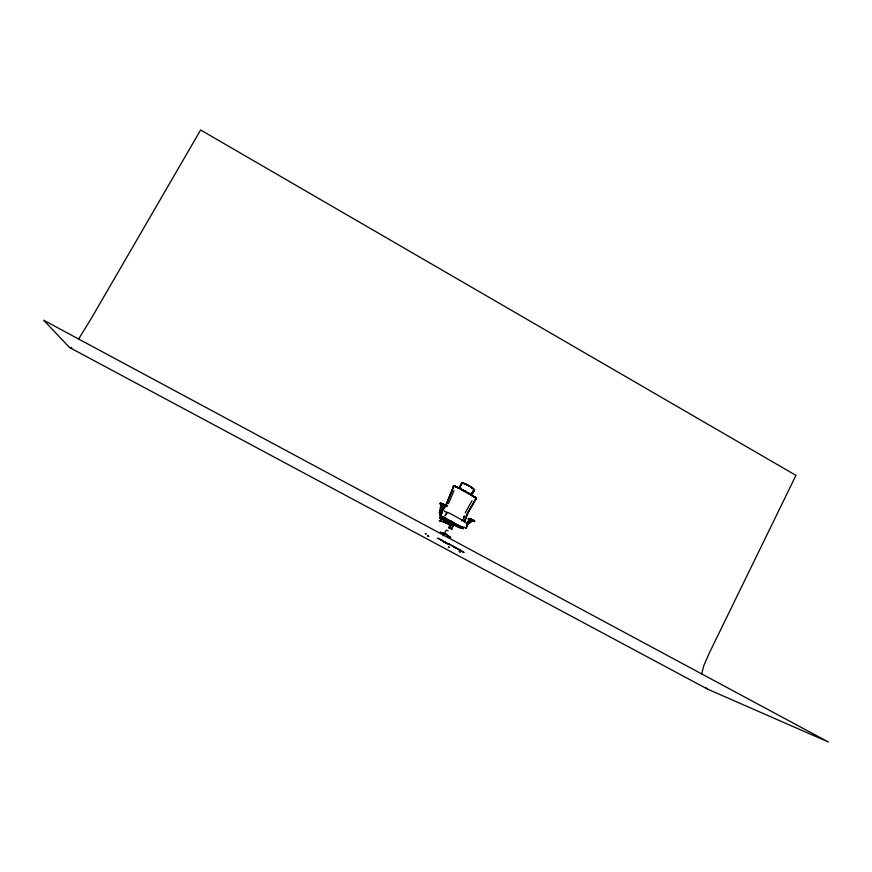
<?xml version="1.0" encoding="UTF-8"?>
<svg xmlns="http://www.w3.org/2000/svg" width="872" height="872" viewBox="0 0 872 872"><rect width="100%" height="100%" fill="white"/><g stroke="black" fill="none" stroke-linecap="round" stroke-linejoin="round"><path stroke-width="1.31" d="M450.246 521.805A241.882 235.429 -82.2 0 1 447.914 520.508L446.072 520.682L446.987 520.758M449.287 536.553L447.827 535.866L448.372 536.89M447.314 535.615C447.543 535.593 448.175 535.343 448.164 536.542M441.156 521.249L450.148 523.516L450.879 520.857M450.726 521.805A97.446 94.71 86.5 0 1 441.668 516.148L440.97 513.139L442.911 506.828L444.001 505.64L440.938 504.387L439.314 512.834L440.556 516.758A108.477 105.338 85 0 0 443.695 518.873M472.482 493.508L474.433 489.552L472.526 487.808A12.208 6.704 34.2 0 0 470.226 486.325L469.463 485.911A19.566 2.344 30.1 0 0 467.098 484.614L466.357 484.211A12.219 6.562 38.4 0 0 464.024 483.153L461.898 482.717L461.005 484.102L459.915 486.685L460.765 489.312A13.581 1.134 29.1 0 0 462.978 490.631L463.686 491.056A21.179 9.32 22.9 0 0 466.062 492.342L466.814 492.735A13.571 0.992 26.4 0 0 469.267 493.955L469.921 494.271C473.66 495.318 477.017 483.47 472.395 493.508M439.913 518.437C440.774 515.276 438.998 519.647 441.483 519.276L442.562 519.091L446.224 521.064L446.54 520.464L440.251 517.085M463.74 518.023L464.286 516.191M464.111 517.031L464.318 516.137M473.594 490.369L472.221 493.029M439.335 520.867L442.082 521.216L439.39 520.595M450.748 520.824L449.701 523.298M701.655 674.1L703.835 665.521L709.47 652.681L795.951 475.371L200.625 129.993L91.582 317.942L78.502 339.197M440.894 511.395L441.962 507.886M448.72 527.549L451.805 529.217L453.898 522.873L452.753 522.252L449.93 527.8L448.72 527.549L451.86 522.066L450.682 525.456M464.525 521.892L467.861 513.107L476.352 498.261L464.787 491.143L453.93 485.955L445.963 504.725L441.385 511.297L442.453 512.791M461.266 488.963L460.089 488.287L460.329 486.173L462.007 483.164L463.806 483.48M441.679 511.275L446.257 504.834L453.843 485.704L460.013 488.44M464.395 521.761L467.665 512.976L476.199 498.108M465.463 519.102L465.899 517.87M451.805 529.217L453.898 522.873M445.799 505.706L453.93 485.955M461.626 489.138L459.675 487.383L461.844 483.11L463.326 483.448M440.011 517.706L446.148 521.042L446.54 520.464M473.376 490.98L473.66 490.228L473.038 491.721M474.717 521.183L471.959 521.162L468.286 519.178L468.493 518.491L471.087 519.211A4.273 0.632 26.6 0 1 474.717 521.183L472.798 520.824M460.035 486.707L462.28 482.925M461.397 484.243L460.154 486.74M444.001 505.64L439.978 503.82L440.567 503.122L443.249 504.637M445.886 506.207L446.213 505.727L444.033 505.28L443.685 505.825L445.941 506.251L442.322 504.278L442.562 503.733L440.164 503.122L440.949 503.678M448.448 503.7L453.952 490.762M442.442 533.272L443.445 533.206M474.423 521.685L470.858 519.756L471.087 519.211M464.307 521.794L467.675 512.976L476.319 498.174M461.811 520.737L463.337 518.905M442.071 504.594L439.652 513.663L440.556 516.758M448.742 536.302L449.854 537.021M441.744 532.977C440.098 532.868 444.676 533.283 441.635 532.607M467.348 525.772L465.899 528.214M445.69 505.847L446.202 504.823M475.513 500.005L476.265 498.479M452.688 487.535L453.625 485.726L459.86 488.527L453.614 485.835M460.296 550.254L461.212 550.548M446.529 530.023C443.532 532.912 445.843 535.103 445.614 534.296M449.167 544.063L448.023 543.692M453.887 546.591L448.818 544.084M448.688 544.346L449.799 544.401M452.721 546.221L451.391 545.294M453.255 546.254L453.756 546.853M458.443 549.284L453.756 546.766M458.999 549.338L459.5 549.938L454.552 547.158M453.614 547.027L454.922 547.147M454.421 547.42L455.555 547.485M463.065 552.063L459.631 549.676M438.376 538.514L437.722 538.166M438.823 538.514L441.396 540.346M439.477 538.863L437.581 538.427M442.714 540.596L440.938 539.899M440.807 540.15L442.06 540.248M446.846 506.654L447.478 505.466M465.267 512.834L472.068 500.648M453.429 486.009L455.664 486.641M476.276 498.501L470.847 494.697L476.428 498.185M449.058 528.127L450.148 526.35M463.457 483.47L462.007 483.164L460.242 486.478L460.896 488.941A12.328 1.003 28.7 0 0 461.626 489.366M441.483 519.276L442.758 518.796L446.42 520.769M445.254 506.61L441.613 511.45L442.573 512.91M454.933 523.658L453.233 525.903L448.797 523.516L445.298 522.731L443.695 520.519M442.693 510.011L444.48 507.733M466.782 525.118L472.45 521.064L470.531 520.028L466.923 523.516M448.797 523.516L450.737 521.391L444.535 519.952M466.03 523.636L469.289 519.756L470.531 520.028M448.6 536.008L448.023 535.506M442.736 533.239L445.025 533.827M466.564 524.857L471.196 520.791L472.45 521.064M468.319 493.16L468.537 493.16A12.317 0.916 26.8 0 0 469.398 493.585L470.248 494.086M446.976 520.878L447.783 520.333M453.865 525.064L455.751 524.399M464.504 527.091L461.386 528.018A108.477 105.338 85 0 1 454.519 524.966M472.668 520.486C478.641 522.328 467.076 516.802 469.245 519.014M441.069 517.543L442.867 517.205L463.773 528.628L457.68 526.961L454.247 525.108M459.991 526.808L461.975 526.623L463.49 527.734A122.167 75.254 37.7 0 1 445.548 518.044L444.469 517.161L441.886 517.02M461.866 520.758L462.542 520.682M69.836 347.666L707.693 689.196L828.4 742.007L43.6 320.198L68.583 346.489L69.836 347.666L71.787 347.557M462.607 528.192L444.633 518.916M459.686 527.745L461.909 527.724L462.901 528.781M442.562 533.097L443.194 533.195M444.894 511.57L448.938 512.91L465.703 521.99M445.047 534.089L440.186 532.214L442.78 532.923M444.186 534.1C443.565 533.195 446.213 535.517 443.554 533.261M444.382 505.139L446.115 505.498L440.567 503.122M441.167 521.129L449.712 523.418M447.129 534.907C447.565 535.146 445.636 534.056 447.271 534.841M441.646 532.716L442.355 532.923M447.892 543.954L449.669 544.662M459.37 550.112L464.242 552.477M445.2 533.947L444.622 533.468L445.527 533.871M443.052 535.833L443.172 535.888M444.273 533.5L446.519 534.525M455.794 486.565L453.822 485.878M471.523 519.974L472.232 520.29M440.763 515.69L441.668 516.148M447.619 530.503C448.306 530.885 447.925 530.677 447.707 530.623M445.243 533.729L445.81 534.024M445.679 534.078L446.344 534.427M442.322 504.278L439.978 503.82M470.858 519.756L468.286 519.178M444.687 542.242C454.574 547.256 437.82 538.286 444.502 542.112M441.919 540.509L442.584 540.858M454.792 547.409L455.413 547.747M444.557 519.309L446.9 520.573M440.055 517.379L447.38 521.391M440.011 518.306L441.57 519.145M445.298 522.731L450.671 525.631M449.93 527.8L451.478 528.639M440.938 504.387L442.867 505.433M462.443 489.606L464.798 490.892M465.452 491.241L466.248 491.666M465.136 491.361L468.166 493.018M476.352 498.261L471.708 495.383M464.602 483.742A12.611 8.371 42.3 0 1 466.171 484.44L466.934 484.81A13.647 4.589 32.9 0 1 469.289 486.107L470.041 486.554A12.611 8.578 36.4 0 1 470.815 487.045M464.231 483.666A8.121 4.851 39.6 0 1 465.79 484.287L466.934 484.843A11.696 4.513 33.6 0 1 469.289 486.129L470.433 486.827M468.951 493.345L476.406 498.032L474.03 496.528M468.874 518.469L469.398 518.818M444.142 510.709L444.458 511.352M705.731 687.725L707.693 689.196M468.537 493.16L469.528 493.683A4.273 1.286 25 0 1 467.12 492.647L462.618 490.184A4.284 1.286 25 0 1 460.699 488.865M449.135 536.4L450.824 537.817L449.701 536.869M473.779 489.541L472.286 488.124A12.611 8.578 36.4 0 0 471.567 487.568M440.284 513.292L440.872 514.033M442.224 518.044L442.791 518.927M445.984 519.211L446.464 520.083M448.797 547.049A1.668 0.698 -63.3 0 1 448.35 546.766M449.472 547.387A1.668 0.698 -63.3 0 1 449.015 547.104M426.266 534.013A1.7 1.493 -66 0 1 425.547 533.61M425.896 533.849A1.7 1.493 -66 0 1 425.176 533.457M428.937 536.378A1.668 1.199 -60.1 0 1 428.108 535.975M428.435 536.084A1.679 1.199 -60.1 0 1 427.607 535.691M460.405 552.227A1.69 1.679 -58.8 0 1 459.043 551.518M450.922 521.957A10.246 1.82 26.3 0 1 448.688 520.584M467.763 492.756A12.317 0.916 26.8 0 1 466.956 492.342M466.215 491.95A33.627 16.023 22.3 0 1 463.839 490.653M463.13 490.249A12.328 1.003 28.7 0 1 462.367 489.802M472.559 488.505A8.655 5.09 35.6 0 0 471.142 487.372A8.11 4.949 35.5 0 1 472.602 488.473M469.201 486.129A11.118 4.698 34.2 0 0 466.858 484.843L465.659 484.276A8.655 5.014 38.7 0 0 464.1 483.655M458.945 526.296A241.882 235.429 -82.2 0 1 455.838 524.748M446.9 519.941A241.882 235.429 -82.2 0 1 443.881 518.208M461.397 526.808A97.446 94.71 86.5 0 1 455.947 524.453M458.999 525.838A105.392 102.373 85.2 0 1 455.62 524.312M445.963 519.091A105.392 102.373 85.2 0 1 443.859 517.772M442.562 503.733A4.295 0.643 26.8 0 1 446.213 505.727M446.965 512.791L445.178 515.559L446.965 512.791M467.152 525.598L466.019 528.29L467.218 525.674M472.853 492.113L471.589 493.901L470.575 494.032L472.842 492.081M447.042 543.354L443.51 541.523L447.042 543.332"/></g></svg>
